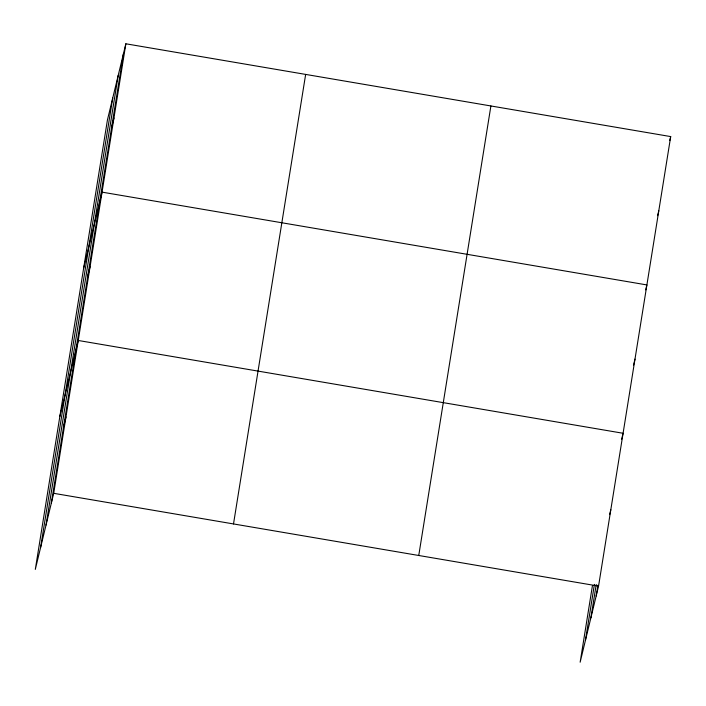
<?xml version="1.0" encoding="UTF-8"?>
<svg xmlns="http://www.w3.org/2000/svg" width="706" height="706" viewBox="0 0 706 706"><rect width="100%" height="100%" fill="white"/><g stroke="black" fill="none" stroke-linecap="round" stroke-linejoin="round"><path stroke-width="1.06" d="M40.586 547.574L112.722 98.046M46.031 525.061L118.167 75.533M51.317 503.219L123.453 53.691M125.853 43.79L107.444 119.888L35.3 569.415L53.709 493.317L125.853 43.79L670.7 136.585L598.556 586.112L580.147 662.21L592.413 585.786M233.51 523.94L305.654 74.412M418.755 555.49L490.899 105.962M585.433 640.36L594.417 584.392M590.878 617.856L596.235 584.489M596.164 596.005L597.894 585.248M111.557 127.865L113.948 117.964M83.635 268.236L102.043 192.138L646.89 284.933L645.699 289.875M87.747 276.205L90.139 266.312M59.825 416.575L78.234 340.477L623.089 433.272L621.651 439.211M63.575 426.795L65.976 416.902M669.738 140.547L670.7 136.585M657.604 215.701L658.795 210.759M633.556 365.037L634.994 359.098M609.622 514.639L610.822 509.688M53.709 493.317L598.556 586.112"/></g></svg>
